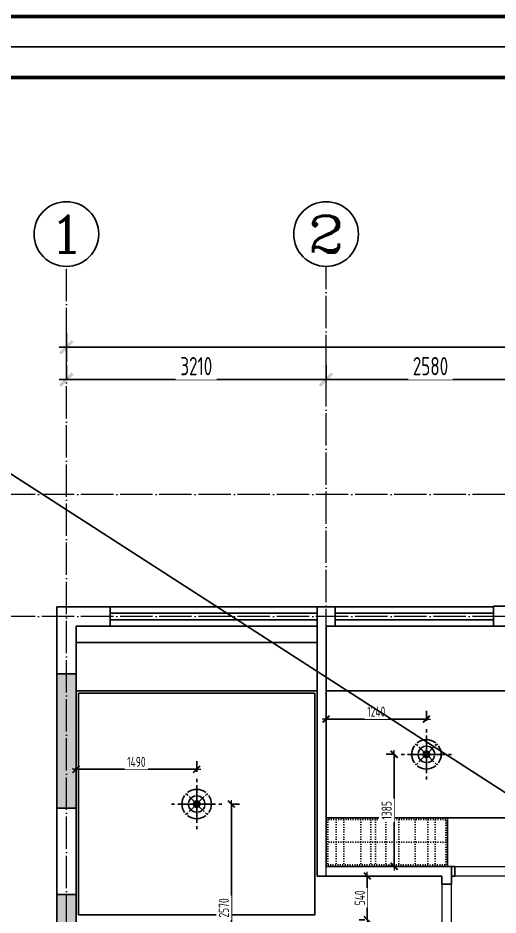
# Model space of a CAD drawing. Header units: inches. Extents: x -50945 to 250244, y -404780 to 18493.
# Drawn here: x 161888 to 167822, y -325613 to -314517 of the extents above; entities that cross this region are included whole.
import ezdxf
from ezdxf.enums import TextEntityAlignment as Align

# ---------------------------------------------------------------- set-up
doc = ezdxf.new("R2010")
doc.units = ezdxf.units.IN
doc.header["$MEASUREMENT"] = 0
doc.linetypes.add('ACAD_ISO03W100', pattern=[30, 12, -18])
doc.linetypes.add('DOTE', pattern=[2.42, 2, -0.2, 0.02, -0.2])
for name, color, linetype in [('15开关布置图-YJ', 2, 'Continuous'), ('AXIS', 1, 'Continuous'), ('AXIS_TEXT', 7, 'Continuous'), ('A图框', 7, 'Continuous'), ('D-ARCHI', 250, 'Continuous'), ('EVH 立面填充', 8, 'Continuous'), ('IBS-003-建筑窗框', 3, 'Continuous'), ('IBS-182-原建筑非承重墙', 150, 'Continuous'), ('IBS-200-原建筑承重墙柱', 200, 'Continuous'), ('IBS-63-原建筑窗', 63, 'Continuous'), ('IDS-040-固定高家具', 40, 'Continuous'), ('IRC-2-天花灯具', 2, 'Continuous'), ('IRC-30-天花轮廓线', 30, 'Continuous'), ('外标注', 50, 'Continuous')]:
    doc.layers.add(name, color=color, linetype=linetype)
doc.layers.add('天棚材质标注', color=2, linetype='Continuous', lineweight=5)
doc.layers.add('门', color=65, linetype='Continuous', lineweight=13)
doc.styles.add('_TCH_AXIS', font='COMPLEX', dxfattribs={"bigfont": 'GBCBIG'})
doc.styles.add('COMPLEX', font='COMPLEX')
doc.styles.add('HBA-DIMT', font='ARCHS.SHX', dxfattribs={"width": 0.8})
doc.dimstyles.new('HBA_40', dxfattribs={"dimscale": 50, "dimtxt": 2.5, "dimasz": 0.1, "dimexe": 2, "dimexo": 2.5, "dimgap": 0.6, "dimtad": 1, "dimdec": 0, "dimrnd": 5, "dimzin": 0, "dimtxsty": 'HBA-DIMT', "dimblk": 'HBA_DIMENSION_TICK', "dimblk1": 'HBA_DIMENSION_TICK', "dimblk2": 'HBA_DIMENSION_TICK', "dimcen": 0.125, "dimclrd": 44, "dimclre": 44, "dimclrt": 2, "dimadec": 0, "dimazin": 0, "dimtfac": 1, "dimtdec": 0, "dimtix": 1, "dimtmove": 1, "dimatfit": 3, "dimldrblk": 'HBA_Leader_Dot', "dimfxl": 0, "dimtvp": 1, "dimtfill": 1, "dimtolj": 1, "dimtzin": 0, "dimarcsym": 0})

# ---------------------------------------------------------------- blocks, each defined once
blk = doc.blocks.new('gegeg')
at = {"layer": 'A图框'}
blk.add_lwpolyline([(162587, -39218), (162587, -60008), (133187, -60008), (133187, -39218)], close=True, dxfattribs=at)
at = {"layer": 'A图框', "const_width": 42}
blk.add_lwpolyline([(133537, -40125), (133537, -39568), (162237, -39568), (162237, -57908)], dxfattribs=at)
blk.add_lwpolyline([(133537, -58258), (162237, -58258), (162237, -59658), (133537, -59658)], close=True, dxfattribs=at)
blk = doc.blocks.new('HBA_DIMENSION_TICK')
at = {"color": 0, "linetype": 'ByBlock'}
for p, q in [((-10, 0), (0, 0)), ((0, 0), (10, 0))]:
    blk.add_line(p, q, dxfattribs=at)
at = {"color": 50, "linetype": 'ByBlock'}
blk.add_solid([(-10, -7), (-7, -10), (7, 10), (10, 7)], dxfattribs=at)
blk = doc.blocks.new('*D643')
at = {"layer": 'Defpoints', "color": 0, "transparency": 16777216}
for p in [(165697, -318990), (162487, -319215), (165697, -319215)]:
    blk.add_point(p, dxfattribs=at)
at = {"layer": '外标注', "color": 44, "lineweight": -2, "transparency": 16777216}
for p, q in [((162487, -318990), (162487, -318810)), ((165697, -318990), (165697, -318810)), ((162496, -318990), (165688, -318990))]:
    blk.add_line(p, q, dxfattribs=at)
at = {"layer": '外标注', "color": 44, "lineweight": -2, "transparency": 16777216, "xscale": 9, "yscale": 9, "zscale": 9, "rotation": 180}
blk.add_blockref('HBA_DIMENSION_TICK', (162487, -318990), dxfattribs=at)
at = {"layer": '外标注', "color": 44, "lineweight": -2, "transparency": 16777216, "xscale": 9, "yscale": 9, "zscale": 9}
blk.add_blockref('HBA_DIMENSION_TICK', (165697, -318990), dxfattribs=at)
at = {"layer": '外标注', "color": 2, "transparency": 16777216, "insert": (164092, -318824), "char_height": 225, "attachment_point": 5, "style": 'HBA-DIMT', "bg_fill": 3, "box_fill_scale": 1.25, "bg_fill_color": 256, "bg_fill_true_color": 13158600, "bg_fill_transparency": 0}
blk.add_mtext('\\A1;3210', dxfattribs=at)
blk = doc.blocks.new('HBA_Leader_Dot')
at = {"color": 0, "linetype": 'ByBlock'}
blk.add_line((-5, 0), (-10, 0), dxfattribs=at)
at = {"color": 0, "linetype": 'ByBlock', "const_width": 5}
blk.add_lwpolyline([(-2.5, 0, 1), (2.5, 0, 1)], format="xyb", close=True, dxfattribs=at)
blk = doc.blocks.new('*D644')
at = {"layer": 'Defpoints', "color": 0, "transparency": 16777216}
for p in [(168277, -318990), (165697, -319215), (168277, -319215)]:
    blk.add_point(p, dxfattribs=at)
at = {"layer": '外标注', "color": 44, "lineweight": -2, "transparency": 16777216}
for p, q in [((165697, -318990), (165697, -318810)), ((168277, -318990), (168277, -318810)), ((165706, -318990), (168268, -318990))]:
    blk.add_line(p, q, dxfattribs=at)
at = {"layer": '外标注', "color": 44, "lineweight": -2, "transparency": 16777216, "xscale": 9, "yscale": 9, "zscale": 9, "rotation": 180}
blk.add_blockref('HBA_DIMENSION_TICK', (165697, -318990), dxfattribs=at)
at = {"layer": '外标注', "color": 44, "lineweight": -2, "transparency": 16777216, "xscale": 9, "yscale": 9, "zscale": 9}
blk.add_blockref('HBA_DIMENSION_TICK', (168277, -318990), dxfattribs=at)
at = {"layer": '外标注', "color": 2, "transparency": 16777216, "insert": (166987, -318824), "char_height": 225, "attachment_point": 5, "style": 'HBA-DIMT', "bg_fill": 3, "box_fill_scale": 1.25, "bg_fill_color": 256, "bg_fill_true_color": 13158600, "bg_fill_transparency": 0}
blk.add_mtext('\\A1;2580', dxfattribs=at)
blk = doc.blocks.new('*D647')
at = {"layer": 'Defpoints', "color": 0, "transparency": 16777216}
for p in [(177187, -318590), (162487, -318990), (177187, -318990)]:
    blk.add_point(p, dxfattribs=at)
at = {"layer": '外标注', "color": 44, "lineweight": -2, "transparency": 16777216}
for p, q in [((162487, -318765), (162487, -318410)), ((177187, -318765), (177187, -318410)), ((162496, -318590), (177178, -318590))]:
    blk.add_line(p, q, dxfattribs=at)
at = {"layer": '外标注', "color": 44, "lineweight": -2, "transparency": 16777216, "xscale": 9, "yscale": 9, "zscale": 9, "rotation": 180}
blk.add_blockref('HBA_DIMENSION_TICK', (162487, -318590), dxfattribs=at)
at = {"layer": '外标注', "color": 44, "lineweight": -2, "transparency": 16777216, "xscale": 9, "yscale": 9, "zscale": 9}
blk.add_blockref('HBA_DIMENSION_TICK', (177187, -318590), dxfattribs=at)
at = {"layer": '外标注', "color": 2, "transparency": 16777216, "insert": (169837, -318424), "char_height": 225, "attachment_point": 5, "style": 'HBA-DIMT', "bg_fill": 3, "box_fill_scale": 1.25, "bg_fill_color": 256, "bg_fill_true_color": 13158600, "bg_fill_transparency": 0}
blk.add_mtext('\\A1;14700', dxfattribs=at)
blk = doc.blocks.new('_AXISO')
blk.add_circle((0, 0), 0.5)
at = {"layer": 'AXIS_TEXT', "style": 'COMPLEX', "width": 1.041667}
blk.add_attdef('A', text='', height=0.56, dxfattribs=at).set_placement((-0.25, -0.28), (0.25, -0.28), align=Align.FIT)
blk = doc.blocks.new('A$C677541E1')
at = {"linetype": 'Continuous'}
for p, q in [((611, 1221), (611, 1145)), ((611, 1145), (611, 1221)), ((611, 1069), (611, 689)), ((611, 689), (611, 1069)), ((368, 854), (398, 823)), ((398, 823), (368, 854)), ((428, 793), (580, 642)), ((580, 642), (428, 793)), ((642, 642), (793, 793)), ((793, 793), (642, 642)), ((823, 823), (854, 854)), ((854, 854), (823, 823)), ((0, 611), (76, 611)), ((76, 611), (0, 611)), ((153, 611), (532, 611)), ((532, 611), (153, 611)), ((428, 428), (580, 580)), ((580, 580), (428, 428)), ((611, 532), (611, 153)), ((611, 153), (611, 532)), ((642, 580), (793, 428)), ((793, 428), (642, 580)), ((689, 611), (1069, 611)), ((1069, 611), (689, 611)), ((1221, 611), (1145, 611)), ((1145, 611), (1221, 611)), ((368, 368), (398, 398)), ((398, 398), (368, 368)), ((823, 398), (854, 368)), ((854, 368), (823, 398)), ((611, 76), (611, 0)), ((611, 0), (611, 76))]:
    blk.add_line(p, q, dxfattribs=at)
at = {"linetype": 'Continuous', "extrusion": (0, 0, -1)}
for major_axis, start_param, end_param in [((-358, 0), 0.888621, 2.252972), ((-358, 1), -0.003333, 0.613772), ((349, 78), 4.06277, 4.162216), ((349, 78), 4.06277, 4.162216), ((78.3, 0), 0.000513, 6.283698), ((78.3, 1), 3.385592, 4.494095), ((-78.3, 1), 1.78909, 2.897593), ((-349, 78), 2.120969, 2.220415), ((-349, 78), 2.120969, 2.220415), ((358, 1), -0.613772, 0.003333), ((358, 1), 2.52782, 3.144925), ((-78.3, 1), -1.352502, -0.243999), ((-39.1, 0.4), 3.131185, 9.41437), ((39.1, 0.4), 3.382419, 4.490922), ((-39.1, 0.4), -1.349329, -0.240826), ((-39.1, 0.4), 1.792263, 2.900766), ((39.1, 0.4), 0.240826, 1.349329), ((78.3, 1), 0.243999, 1.352502), ((-358, 1), 3.13826, 3.755365), ((-349, 78), -1.020623, -0.921177), ((-349, 78), -1.020623, -0.921177), ((-358, 0), 4.030214, 5.394564), ((349, 78), 0.921177, 1.020623), ((349, 78), 0.921177, 1.020623)]:
    blk.add_ellipse((611, 611), major_axis=major_axis, ratio=1, start_param=start_param, end_param=end_param, dxfattribs=at)
at = {"linetype": 'Continuous'}
for major_axis, start_param, end_param in [((-144, 140), -0.014456, 0.602649), ((-141, 143), -0.608759, 0.008346), ((-32.1, 30.1), 3.109878, 9.393063), ((-31, 31.2), -1.336602, -0.228099), ((-146, 139), -0.825662, -0.726216), ((-146, 139), -0.825662, -0.726216), ((-143, 142), 4.028499, 5.392849), ((-171, 105), 0.467757, 0.567203), ((-171, 105), 0.467757, 0.567203), ((-143, 142), 0.886906, 2.251257), ((-32.1, 30.1), 0.2, 1.308503), ((-14.8, 16.2), 3.186593, 9.469778), ((-31, 31.2), 1.804991, 2.913494), ((-15.1, 16), 0.25847, 1.366973), ((-16.1, 15), -1.374959, -0.266456), ((-16.1, 15), 1.766633, 2.875136), ((-15.1, 16), 3.400063, 4.508566), ((-141, 143), 2.532833, 3.149938), ((-32.1, 30.1), 3.341592, 4.450095), ((-144, 140), 3.127137, 3.744242), ((-171, 105), 3.609349, 3.708795), ((-171, 105), 3.609349, 3.708795), ((-146, 139), 2.315931, 2.415377), ((-146, 139), 2.315931, 2.415377)]:
    blk.add_ellipse((611, 611), major_axis=major_axis, ratio=1, start_param=start_param, end_param=end_param, dxfattribs=at)
blk = doc.blocks.new('*D686')
at = {"layer": 'Defpoints', "color": 0, "transparency": 16777216}
for p in [(165697, -323189), (165697, -323334), (166937, -323334)]:
    blk.add_point(p, dxfattribs=at)
at = {"layer": '天棚材质标注', "color": 44, "lineweight": -2, "transparency": 16777216}
for p, q in [((165697, -323209), (165697, -323089)), ((166937, -323209), (166937, -323089)), ((166932, -323189), (165702, -323189))]:
    blk.add_line(p, q, dxfattribs=at)
at = {"layer": '天棚材质标注', "color": 44, "lineweight": -2, "transparency": 16777216, "xscale": 5, "yscale": 5, "zscale": 5, "rotation": 180}
blk.add_blockref('HBA_DIMENSION_TICK', (165697, -323189), dxfattribs=at)
at = {"layer": '天棚材质标注', "color": 44, "lineweight": -2, "transparency": 16777216, "xscale": 5, "yscale": 5, "zscale": 5}
blk.add_blockref('HBA_DIMENSION_TICK', (166937, -323189), dxfattribs=at)
at = {"layer": '天棚材质标注', "color": 2, "transparency": 16777216, "insert": (166317, -323096), "char_height": 125, "attachment_point": 5, "style": 'HBA-DIMT', "bg_fill": 3, "box_fill_scale": 1.25, "bg_fill_color": 256, "bg_fill_true_color": 13158600, "bg_fill_transparency": 0}
blk.add_mtext('\\A1;1240', dxfattribs=at)
blk = doc.blocks.new('*D687')
at = {"layer": 'Defpoints', "color": 0, "transparency": 16777216}
for p in [(166646, -323625), (166538, -325010), (166646, -325010)]:
    blk.add_point(p, dxfattribs=at)
at = {"layer": '天棚材质标注', "color": 44, "lineweight": -2, "transparency": 16777216}
for p, q in [((166521, -323625), (166438, -323625)), ((166538, -323630), (166538, -325005)), ((166521, -325010), (166438, -325010))]:
    blk.add_line(p, q, dxfattribs=at)
at = {"layer": '天棚材质标注', "color": 44, "lineweight": -2, "transparency": 16777216, "xscale": 5, "yscale": 5, "zscale": 5}
for p, rotation in [((166538, -323625), 90), ((166538, -325010), 270)]:
    blk.add_blockref('HBA_DIMENSION_TICK', p, dxfattribs=dict(at, rotation=rotation))
at = {"layer": '天棚材质标注', "color": 2, "transparency": 16777216, "insert": (166445, -324318), "char_height": 125, "attachment_point": 5, "rotation": 90, "style": 'HBA-DIMT', "bg_fill": 3, "box_fill_scale": 1.25, "bg_fill_color": 256, "bg_fill_true_color": 13158600, "bg_fill_transparency": 0}
blk.add_mtext('\\A1;1385', dxfattribs=at)
blk = doc.blocks.new('*D689')
at = {"layer": 'Defpoints', "color": 0, "transparency": 16777216}
for p in [(162607, -323810), (162607, -323968), (164097, -323968)]:
    blk.add_point(p, dxfattribs=at)
at = {"layer": '天棚材质标注', "color": 44, "lineweight": -2, "transparency": 16777216}
for p, q in [((162607, -323843), (162607, -323710)), ((164097, -323843), (164097, -323710)), ((164092, -323810), (162612, -323810))]:
    blk.add_line(p, q, dxfattribs=at)
at = {"layer": '天棚材质标注', "color": 44, "lineweight": -2, "transparency": 16777216, "xscale": 5, "yscale": 5, "zscale": 5, "rotation": 180}
blk.add_blockref('HBA_DIMENSION_TICK', (162607, -323810), dxfattribs=at)
at = {"layer": '天棚材质标注', "color": 44, "lineweight": -2, "transparency": 16777216, "xscale": 5, "yscale": 5, "zscale": 5}
blk.add_blockref('HBA_DIMENSION_TICK', (164097, -323810), dxfattribs=at)
at = {"layer": '天棚材质标注', "color": 2, "transparency": 16777216, "insert": (163352, -323718), "char_height": 125, "attachment_point": 5, "style": 'HBA-DIMT', "bg_fill": 3, "box_fill_scale": 1.25, "bg_fill_color": 256, "bg_fill_true_color": 13158600, "bg_fill_transparency": 0}
blk.add_mtext('\\A1;1490', dxfattribs=at)
blk = doc.blocks.new('*D690')
at = {"layer": 'Defpoints', "color": 0, "transparency": 16777216}
for p in [(164408, -324240), (164408, -326810), (164526, -326810)]:
    blk.add_point(p, dxfattribs=at)
at = {"layer": '天棚材质标注', "color": 44, "lineweight": -2, "transparency": 16777216}
for p, q in [((164526, -324245), (164526, -326805)), ((164533, -324240), (164626, -324240)), ((164533, -326810), (164626, -326810))]:
    blk.add_line(p, q, dxfattribs=at)
at = {"layer": '天棚材质标注', "color": 44, "lineweight": -2, "transparency": 16777216, "xscale": 5, "yscale": 5, "zscale": 5}
for p, rotation in [((164526, -324240), 90), ((164526, -326810), 270)]:
    blk.add_blockref('HBA_DIMENSION_TICK', p, dxfattribs=dict(at, rotation=rotation))
at = {"layer": '天棚材质标注', "color": 2, "transparency": 16777216, "insert": (164433, -325525), "char_height": 125, "attachment_point": 5, "rotation": 90, "style": 'HBA-DIMT', "bg_fill": 3, "box_fill_scale": 1.25, "bg_fill_color": 256, "bg_fill_true_color": 13158600, "bg_fill_transparency": 0}
blk.add_mtext('\\A1;2570', dxfattribs=at)
blk = doc.blocks.new('*D691')
at = {"layer": 'Defpoints', "color": 0, "transparency": 16777216}
for p in [(166206, -325130), (166302, -325130), (166302, -325670)]:
    blk.add_point(p, dxfattribs=at)
at = {"layer": '天棚材质标注', "color": 44, "lineweight": -2, "transparency": 16777216}
for p, q in [((166177, -325130), (166106, -325130)), ((166206, -325665), (166206, -325135)), ((166177, -325670), (166106, -325670))]:
    blk.add_line(p, q, dxfattribs=at)
at = {"layer": '天棚材质标注', "color": 44, "lineweight": -2, "transparency": 16777216, "xscale": 5, "yscale": 5, "zscale": 5}
for p, rotation in [((166206, -325130), 90), ((166206, -325670), 270)]:
    blk.add_blockref('HBA_DIMENSION_TICK', p, dxfattribs=dict(at, rotation=rotation))
at = {"layer": '天棚材质标注', "color": 2, "transparency": 16777216, "insert": (166114, -325400), "char_height": 125, "attachment_point": 5, "rotation": 90, "style": 'HBA-DIMT', "bg_fill": 3, "box_fill_scale": 1.25, "bg_fill_color": 256, "bg_fill_true_color": 13158600, "bg_fill_transparency": 0}
blk.add_mtext('\\A1;540', dxfattribs=at)

msp = doc.modelspace()

# ---------------------------------------------------------------- hatches: boundary and pattern name
at = {"layer": 'EVH 立面填充'}
h = msp.add_hatch(color=256, dxfattribs=at)
h.dxf.hatch_style = 1
h.paths.add_polyline_path([(162367.07, -324290.4), (162607.07, -324290.4), (162607.07, -322630.4), (162367.07, -322630.4)])
h = msp.add_hatch(color=256, dxfattribs=at)
h.dxf.hatch_style = 1
h.paths.add_polyline_path([(162607.07, -326810.4), (162607.07, -325360.4), (162367.07, -325360.4), (162367.07, -327050.4), (163007.07, -327050.4), (163007.07, -326810.4)])

# ---------------------------------------------------------------- linework, layer by layer
at = {"layer": 'D-ARCHI', "color": 251, "linetype": 'DOTE', "lineweight": 5, "ltscale": 200}
for p, q in [((180007.07, -320410.16), (159679.81, -320410.16)), ((180007.07, -321920.4), (159667.07, -321920.4))]:
    msp.add_line(p, q, dxfattribs=at)
at = {"layer": 'IBS-003-建筑窗框', "color": 251, "ltscale": 10}
for p, q in [((163027.07, -321799.4), (165587.07, -321799.4)), ((165807.07, -321800.4), (167767.07, -321800.4)), ((163027.07, -322040.4), (165587.07, -322040.4)), ((165807.07, -322040.4), (167767.07, -322040.4))]:
    msp.add_line(p, q, dxfattribs=at)
at = {"layer": 'IBS-182-原建筑非承重墙'}
for p, q in [((163027.07, -321799.4), (162367.07, -321799.4)), ((162367.07, -322630.4), (162367.07, -321800.4)), ((163027.07, -322040.4), (163027.07, -321799.4)), ((165587.07, -321799.4), (165807.07, -321799.4)), ((165587.07, -325130.4), (165587.07, -321800.4)), ((165807.07, -321799.4), (165807.07, -322040.4)), ((167767.07, -322040.4), (167767.07, -321790.4)), ((167767.07, -321790.4), (168177.07, -321790.4)), ((162607.07, -322630.4), (162607.07, -322040.4)), ((162607.07, -322040.4), (163027.07, -322040.4)), ((165697.07, -325010.4), (165697.07, -322040.4)), ((165697.07, -322040.4), (165807.07, -322040.4)), ((168177.07, -322040.4), (167767.07, -322040.4)), ((162607.07, -322840.4), (165587.07, -322840.4)), ((168177.07, -322840.4), (165697.07, -322840.4)), ((162367.07, -325360.4), (162367.07, -324290.4)), ((162607.07, -325360.4), (162607.07, -324290.4)), ((167247.07, -325010.4), (165697.07, -325010.4)), ((167247.07, -325230.4), (167247.07, -325010.4)), ((167127.07, -325130.4), (165587.07, -325130.4)), ((167127.07, -325230.4), (167127.07, -325130.4)), ((167247.07, -325230.4), (167127.07, -325230.4))]:
    msp.add_line(p, q, dxfattribs=at)
msp.add_lwpolyline([(167247.07, -325010.4), (167287.07, -325010.4), (167287.07, -325130.4), (167247.07, -325130.4)], close=True, dxfattribs=at)
at = {"layer": 'IBS-200-原建筑承重墙柱', "ltscale": 0.02}
for p, q in [((162367.07, -322630.4), (162607.07, -322630.4)), ((162367.07, -324290.4), (162367.07, -322630.4)), ((162607.07, -322630.4), (162607.07, -324290.4)), ((162367.07, -324290.4), (162607.07, -324290.4)), ((162607.07, -325360.4), (162367.07, -325360.4)), ((162367.07, -325360.4), (162367.07, -327050.4)), ((162607.07, -325360.4), (162607.07, -326810.4))]:
    msp.add_line(p, q, dxfattribs=at)
at = {"layer": 'IBS-63-原建筑窗'}
for p, q in [((163027.07, -321879.4), (165587.07, -321879.4)), ((165807.07, -321880.4), (167767.07, -321880.4)), ((163027.07, -321960.4), (165587.07, -321960.4)), ((165807.07, -321960.4), (167767.07, -321960.4))]:
    msp.add_line(p, q, dxfattribs=at)
at = {"layer": 'IDS-040-固定高家具'}
for p, q in [((167197.07, -324410.4), (165697.07, -324410.4)), ((167197.07, -325010.4), (167197.07, -324410.4))]:
    msp.add_line(p, q, dxfattribs=at)
at = {"layer": 'IDS-040-固定高家具', "linetype": 'ACAD_ISO03W100'}
for p, q in [((165820.49, -324430.4), (165820.49, -324990.4)), ((165915.53, -324430.4), (165915.53, -324990.4)), ((166125.76, -324430.4), (166125.76, -324990.4)), ((166249.6, -324430.4), (166249.6, -324990.4)), ((166307.2, -324430.4), (166307.2, -324990.4)), ((166433.92, -324430.4), (166433.92, -324990.4)), ((166595.2, -324430.4), (166595.2, -324990.4)), ((166799.67, -324430.4), (166799.67, -324990.4)), ((166955.19, -324430.4), (166955.19, -324990.4)), ((167044.47, -324430.4), (167044.47, -324990.4)), ((167177.07, -324710.4), (165717.07, -324710.4))]:
    msp.add_line(p, q, dxfattribs=at)
msp.add_lwpolyline([(165717.07, -324990.4), (167177.07, -324990.4), (167177.07, -324430.4), (165717.07, -324430.4)], close=True, dxfattribs=at)
at = {"layer": 'IRC-30-天花轮廓线'}
for p, q in [((162607.07, -322240.4), (165587.07, -322240.4)), ((167197.07, -324410.4), (168177.07, -324410.4))]:
    msp.add_line(p, q, dxfattribs=at)
msp.add_lwpolyline([(162637.07, -325610.4), (165557.07, -325610.4), (165557.07, -322870.4), (162637.07, -322870.4)], close=True, dxfattribs=at)
at = {"layer": '门', "color": 8, "lineweight": 5}
for points in [[(167287.07, -325010.4), (168127.07, -325010.4), (168127.07, -325130.4), (167287.07, -325130.4)], [(167126.77, -326110.4), (167247.07, -326110.4), (167247.07, -325230.4), (167126.77, -325230.4)]]:
    msp.add_lwpolyline(points, close=True, dxfattribs=at)

# ---------------------------------------------------------------- block references
at = {"layer": '15开关布置图-YJ', "color": 2, "xscale": 1.081091401797356, "yscale": 1.081091401797356, "zscale": 1.081091401797356}
msp.add_blockref('gegeg', (10904.09, -250002.3), dxfattribs=at)
at = {"layer": 'AXIS'}
ref = msp.add_blockref('_AXISO', (162487.07, -317190.16), dxfattribs=dict(at, xscale=800, yscale=800, zscale=800))
ref.add_attrib('A', '1', dxfattribs={"layer": 'AXIS_TEXT', "height": 452.55, "style": '_TCH_AXIS', "width": 2.333333}).set_placement((162260.79, -317416.43), (162713.34, -317416.43), align=Align.FIT)
ref = msp.add_blockref('_AXISO', (165697.07, -317190.16), dxfattribs=dict(at, xscale=800, yscale=800, zscale=800))
ref.add_attrib('A', '2', dxfattribs={"layer": 'AXIS_TEXT', "height": 452.55, "style": '_TCH_AXIS', "width": 1.5}).set_placement((165470.79, -317416.43), (165923.34, -317416.43), align=Align.FIT)
at = {"layer": 'IRC-2-天花灯具', "xscale": 0.509157656016598, "yscale": 0.509157656016598, "zscale": 0.509157656016598}
for p in [(166626.16, -323936.31), (163786.16, -324551.31)]:
    msp.add_blockref('A$C677541E1', p, dxfattribs=at)

# ---------------------------------------------------------------- dimensions: what is measured, and where the dimension line sits
at = {"layer": '外标注'}
dim = msp.add_linear_dim(base=(165697.07, -318990.16), p1=(162487.07, -319214.74), p2=(165697.07, -319214.74), dimstyle='HBA_40', override={"dimscale": 90, "dimfxl": 200, "dimfxlon": 1}, dxfattribs=at)
dim.commit()
dim.dimension.update_dxf_attribs({"geometry": '*D643', "text_midpoint": (164092.07, -318823.66)})

# ---------------------------------------------------------------- next in the draw order: dimensions: what is measured, and where the dimension line sits
dim = msp.add_linear_dim(base=(168277.07, -318990.16), p1=(165697.07, -319214.74), p2=(168277.07, -319214.74), dimstyle='HBA_40', override={"dimscale": 90, "dimfxl": 200, "dimfxlon": 1}, dxfattribs=at)
dim.commit()
dim.dimension.update_dxf_attribs({"geometry": '*D644', "text_midpoint": (166987.07, -318823.66)})

# ---------------------------------------------------------------- next in the draw order: dimensions: what is measured, and where the dimension line sits
dim = msp.add_linear_dim(base=(177187.07, -318590.16), p1=(162487.07, -318990.16), p2=(177187.07, -318990.16), dimstyle='HBA_40', override={"dimscale": 90, "dimfxl": 200, "dimfxlon": 1}, dxfattribs=at)
dim.commit()
dim.dimension.update_dxf_attribs({"geometry": '*D647', "text_midpoint": (169837.07, -318423.66)})

# ---------------------------------------------------------------- next in the draw order: linework, layer by layer
at = {"layer": 'D-ARCHI', "color": 251, "linetype": 'DOTE', "lineweight": 5, "ltscale": 200}
for p, q in [((162487.07, -332538.73), (162487.07, -317590.16)), ((165697.07, -325130.4), (165697.07, -317590.16))]:
    msp.add_line(p, q, dxfattribs=at)

# ---------------------------------------------------------------- next in the draw order: block references
at = {"layer": '15开关布置图-YJ', "color": 2, "xscale": 1.081091401797356, "yscale": 1.081091401797356, "zscale": 1.081091401797356}
msp.add_blockref('gegeg', (10904.09, -272478.19), dxfattribs=at)

# ---------------------------------------------------------------- next in the draw order: dimensions: what is measured, and where the dimension line sits
at = {"layer": '天棚材质标注', "color": 6}
dim = msp.add_linear_dim(base=(165697.07, -323188.81), p1=(166937.07, -323333.93), p2=(165697.07, -323333.93), dimstyle='HBA_40', dxfattribs=at)
dim.commit()
dim.dimension.update_dxf_attribs({"geometry": '*D686', "text_midpoint": (166317.07, -323096.31)})
dim = msp.add_linear_dim(base=(166537.57, -325010.4), p1=(166645.59, -323625.4), p2=(166645.59, -325010.4), angle=90, dimstyle='HBA_40', dxfattribs=at)
dim.commit()
dim.dimension.update_dxf_attribs({"geometry": '*D687', "text_midpoint": (166445.07, -324317.9)})

# ---------------------------------------------------------------- next in the draw order: dimensions: what is measured, and where the dimension line sits
dim = msp.add_linear_dim(base=(166206.34, -325130.4), p1=(166301.92, -325670.4), p2=(166301.92, -325130.4), angle=90, dimstyle='HBA_40', dxfattribs=at)
dim.commit()
dim.dimension.update_dxf_attribs({"geometry": '*D691', "text_midpoint": (166113.84, -325400.4)})

# ---------------------------------------------------------------- next in the draw order: leaders
msp.add_leader([(168397.07, -324414.42), (159507.65, -318675.74), (155827.66, -318675.74)], dimstyle='HBA_40', override={"dimgap": 0.6, "dimtad": 0}, dxfattribs=at)

# ---------------------------------------------------------------- next in the draw order: dimensions: what is measured, and where the dimension line sits
dim = msp.add_linear_dim(base=(162607.07, -323810.24), p1=(164097.07, -323968.36), p2=(162607.07, -323968.36), dimstyle='HBA_40', dxfattribs=at)
dim.commit()
dim.dimension.update_dxf_attribs({"geometry": '*D689', "text_midpoint": (163352.07, -323717.74)})
dim = msp.add_linear_dim(base=(164525.7, -326810.4), p1=(164407.97, -324240.4), p2=(164407.97, -326810.4), angle=90, dimstyle='HBA_40', dxfattribs=at)
dim.commit()
dim.dimension.update_dxf_attribs({"geometry": '*D690', "text_midpoint": (164433.2, -325525.4)})

doc.saveas('drawing.dxf')
